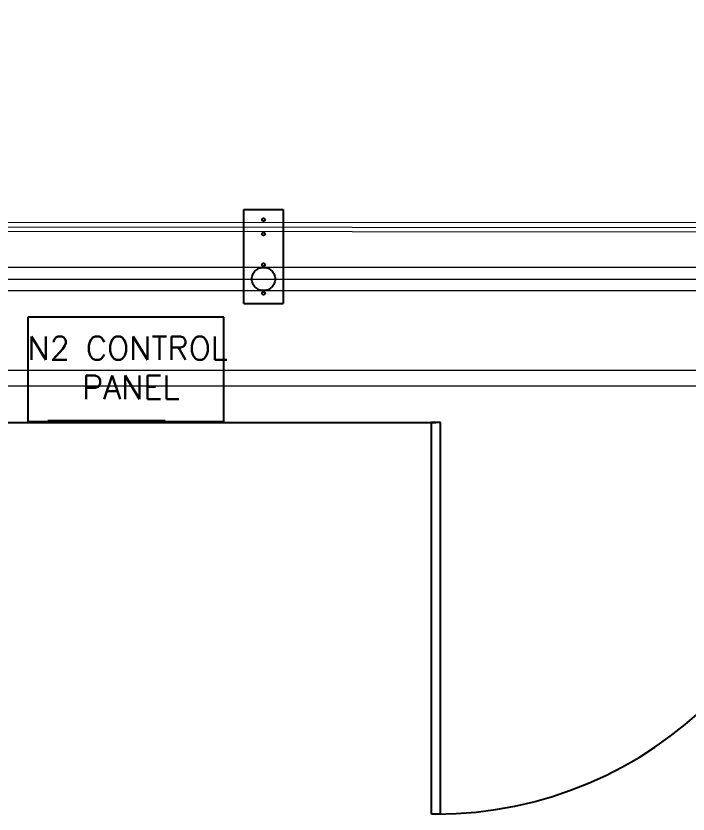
# Model space of a CAD drawing. Header units: metres. Extents: x 530603 to 531186, y 2673567 to 2673789.
# Drawn here: x 530893.992 to 530896.566, y 2673696.273 to 2673699.332 of the extents above; entities that cross this region are included whole.
import ezdxf

# ---------------------------------------------------------------- set-up
doc = ezdxf.new("R2010")
doc.units = ezdxf.units.M
for name, pattern in [('CABLEBUS$0$DASHED2', [0.375, 0.25, -0.125]), ('CENTER2', [1.125, 0.75, -0.125, 0.125, -0.125]), ('DASHED', [0.75, 0.5, -0.25])]:
    doc.linetypes.add(name, pattern=pattern)
doc.layers.add('IDT', color=7, linetype='Continuous')
doc.styles.add('RomanS', font='romans.shx')
doc.linetypes.add('FOUNDATION LAYOUT$0$FENCELINE1', pattern='A,6.35,-2.54,[133,ltypeshp.shx,S=2.54,R=0,X=-2.54,Y=0],-2.54,25.4', length=36.83)

# ---------------------------------------------------------------- blocks, each defined once
blk = doc.blocks.new('IDT')
at = {"layer": 'IDT', "linetype": 'Continuous'}
for p, q in [((21.394, 23.9861), (21.4273, 23.9861)), ((21.394, 22.4861), (21.4273, 22.4861))]:
    blk.add_line(p, q, dxfattribs=at)
at = {"layer": 'IDT'}
for p, q in [((21.394, 23.9861), (21.394, 22.4861)), ((21.4273, 23.9861), (21.4273, 22.4861))]:
    blk.add_line(p, q, dxfattribs=at)
at = {"layer": 'IDT', "color": 7, "ltscale": 0.1}
for p, q in [((22.974, 22.4814), (22.224, 22.4814)), ((22.224, 22.4814), (22.224, 22.0814)), ((22.4475, 22.479), (22.8975, 22.4795)), ((22.974, 22.0814), (22.974, 22.4814)), ((22.224, 22.0814), (22.974, 22.0814))]:
    blk.add_line(p, q, dxfattribs=at)
at = {"layer": 'IDT', "color": 8, "linetype": 'DASHED', "lineweight": 0, "ltscale": 20}
for p, q in [((24.5371, 22.3446), (9.8927, 22.3446)), ((24.5371, 22.3446), (9.8927, 22.3446)), ((9.8927, 22.2246), (24.5371, 22.2246)), ((9.8927, 22.2246), (24.5371, 22.2246))]:
    blk.add_line(p, q, dxfattribs=at)
at = {"layer": 'IDT', "color": 8, "linetype": 'CENTER2', "lineweight": 0, "ltscale": 500}
blk.add_line((24.5271, 22.2846), (9.8927, 22.2846), dxfattribs=at)
blk.add_line((24.5271, 22.2846), (9.8927, 22.2846), dxfattribs=at)
at = {"layer": 'IDT', "color": 8}
for p, q in [((21.9964, 21.6694), (21.9964, 22.029)), ((22.1464, 22.029), (21.9964, 22.029)), ((21.9964, 21.6694), (21.9964, 22.029)), ((22.1464, 22.029), (21.9964, 22.029)), ((22.1464, 22.029), (22.1464, 21.6694)), ((22.1464, 22.029), (22.1464, 21.6694)), ((22.1464, 21.6694), (21.9964, 21.6694)), ((22.1464, 21.6694), (21.9964, 21.6694))]:
    blk.add_line(p, q, dxfattribs=at)
at = {"layer": 'IDT', "color": 0, "lineweight": 0}
for p, q in [((24.4411, 21.98), (15.733, 21.98)), ((24.4411, 21.98), (15.733, 21.98)), ((15.733, 21.891), (24.4411, 21.891)), ((15.733, 21.891), (24.4411, 21.891)), ((24.3163, 21.7517), (15.8584, 21.7583)), ((24.3163, 21.7517), (15.8584, 21.7583)), ((15.8584, 21.7243), (24.3163, 21.7177)), ((15.8584, 21.7243), (24.3163, 21.7177))]:
    blk.add_line(p, q, dxfattribs=at)
at = {"layer": 'IDT', "color": 0, "linetype": 'CENTER2', "lineweight": 0, "ltscale": 500}
for p, q in [((24.4411, 21.9355), (15.733, 21.9355)), ((24.4411, 21.9355), (15.733, 21.9355)), ((24.3163, 21.7347), (15.8584, 21.7413)), ((24.3163, 21.7347), (15.8584, 21.7413))]:
    blk.add_line(p, q, dxfattribs=at)
at = {"layer": 'IDT', "color": 7, "linetype": 'FOUNDATION LAYOUT$0$FENCELINE1', "ltscale": 0.01}
blk.add_lwpolyline([(33.902, 18.4101), (33.9018, 22.4854), (21.4107, 22.4854)], dxfattribs=at)
at = {"layer": 'IDT', "color": 8}
for centre in [(22.0714, 21.9905), (22.0714, 21.9905), (22.0714, 21.8805), (22.0714, 21.8805), (22.0714, 21.7629), (22.0714, 21.7629), (22.0714, 21.7079), (22.0714, 21.7079)]:
    blk.add_circle(centre, 0.006, dxfattribs=at)
at = {"layer": 'IDT', "color": 8, "linetype": 'CABLEBUS$0$DASHED2', "ltscale": 100}
blk.add_circle((22.0714, 21.9355), 0.0445, dxfattribs=at)
blk.add_circle((22.0714, 21.9355), 0.0445, dxfattribs=at)
at = {"layer": 'IDT'}
blk.add_arc((21.4107, 22.4861), 1.5, 90, 180, dxfattribs=at)
at = {"layer": 'IDT', "color": 7, "style": 'RomanS'}
for s, p in [(' PANEL', (22.8283, 22.3958)), ('N2 CONTROL', (22.9753, 22.2458))]:
    blk.add_text(s, height=0.09, rotation=180, dxfattribs=at).set_placement(p)

msp = doc.modelspace()

# ---------------------------------------------------------------- block references
at = {"layer": 'IDT', "color": 8, "rotation": 180}
msp.add_blockref('IDT', (530917.0113, 2673720.2589), dxfattribs=at)

doc.saveas('drawing.dxf')
